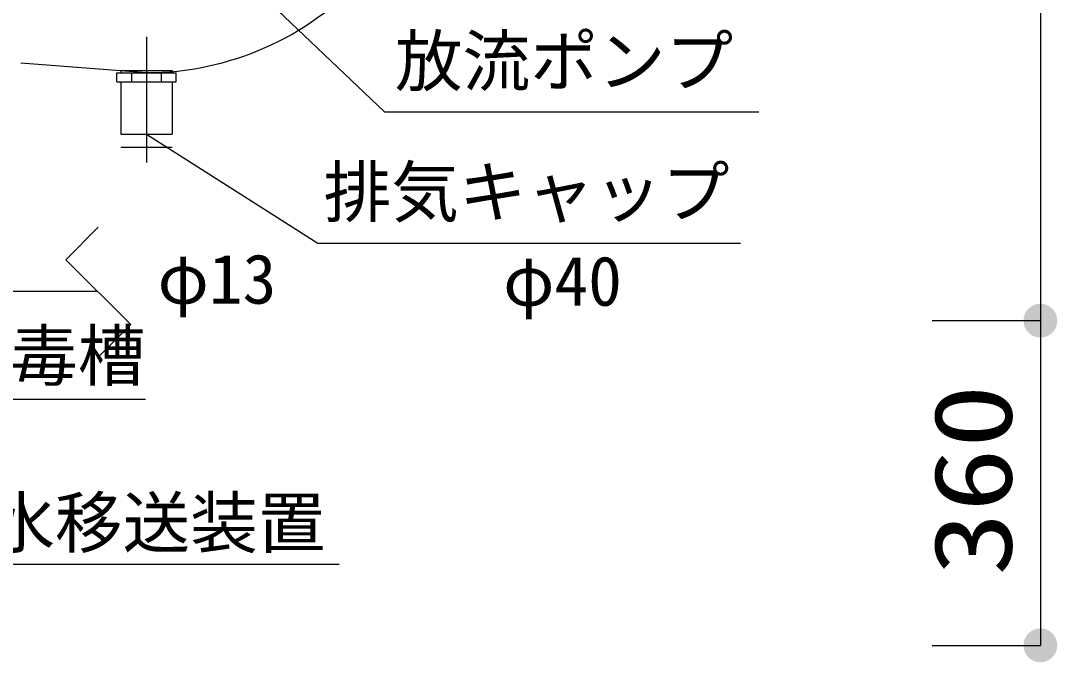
# Model space of a CAD drawing. Units: millimetres, scale not verified. Extents: x -8093 to 8093, y -5792 to 5792.
# Drawn here: x -4551 to -3401, y 9 to 720 of the extents above; entities that cross this region are included whole.
import ezdxf
from ezdxf.enums import TextEntityAlignment as Align

# ---------------------------------------------------------------- set-up
doc = ezdxf.new("R2010")
doc.units = ezdxf.units.MM
doc.header["$LTSCALE"] = 30
doc.linetypes.add('LONG_CHAIN', pattern=[21, 18, -1, 1, -1])
doc.linetypes.add('LONG_DASHED1', pattern=[7, 6, -1])
for name, color, linetype, lineweight in [('0-1_00クル-フ-0躯体', 3, 'Continuous', 25), ('0-2_00クル-フ-3空気管', 6, 'Continuous', 25), ('0-4_00クル-フ-6寸法', 132, 'Continuous', 25)]:
    doc.layers.add(name, color=color, linetype=linetype, lineweight=lineweight)
doc.styles.add('ＭＳ ゴシック', font='')
doc.styles.get('ＭＳ ゴシック').set_extended_font_data('MS Gothic')

msp = doc.modelspace()

# ---------------------------------------------------------------- linework, layer by layer
at = {"layer": '0-1_00クル-フ-0躯体', "linetype": 'LONG_CHAIN'}
msp.add_line((-4411.04, 1331.95), (-4411.04, 620.89), dxfattribs=at)
at = {"layer": '0-1_00クル-フ-0躯体', "color": 4}
for p, q in [((-4147.16, 618.77), (-4398.52, 857.61)), ((-4147.16, 618.77), (-3732.19, 618.77)), ((-4411.13, 594.15), (-4221.08, 473.42)), ((-4221.08, 473.42), (-3752.26, 473.42)), ((-4623.7, 300.17), (-4412.24, 300.17)), ((-4728.5, 117.39), (-4197.46, 117.39))]:
    msp.add_line(p, q, dxfattribs=at)
at = {"layer": '0-1_00クル-フ-0躯体'}
for p, q in [((-4550.71, 673.09), (-4411.04, 662.35)), ((-4439.63, 664.65), (-4382.63, 664.65)), ((-4439.63, 664.65), (-4439.63, 662.05)), ((-4427.58, 652.05), (-4427.58, 662.05)), ((-4394.68, 652.05), (-4394.68, 662.05)), ((-4382.63, 664.65), (-4382.63, 662.05)), ((-4378.22, 652.05), (-4378.22, 662.05)), ((-4444.04, 652.05), (-4378.22, 652.05)), ((-4439.63, 652.05), (-4439.63, 594.15)), ((-4382.63, 652.05), (-4382.63, 594.15)), ((-4439.63, 594.15), (-4382.63, 594.15)), ((-4439.63, 579.77), (-4382.63, 579.77))]:
    msp.add_line(p, q, dxfattribs=at)
at = {"layer": '0-1_00クル-フ-0躯体', "linetype": 'LONG_DASHED1'}
msp.add_line((-4411.13, 671.83), (-4411.13, 562.58), dxfattribs=at)
at = {"layer": '0-1_00クル-フ-0躯体'}
msp.add_lwpolyline([(-4444.04, 652.05), (-4444.04, 662.05), (-4378.22, 662.05)], dxfattribs=at)
msp.add_arc((-4411.04, 987.35), 325, 270, 5.31267, dxfattribs=at)
at = {"layer": '0-2_00クル-フ-3空気管', "color": 7}
msp.add_line((-4500.74, 454.91), (-4464.74, 490.91), dxfattribs=at)
at = {"layer": '0-2_00クル-フ-3空気管'}
msp.add_lwpolyline([(-5207.9, 621.35), (-5207.9, 420.07), (-4465.9, 420.07)], dxfattribs=at)
at = {"layer": '0-2_00クル-フ-3空気管', "color": 7}
msp.add_lwpolyline([(-4500.74, 454.91), (-4428.74, 382.91), (-4464.74, 346.91)], dxfattribs=at)
at = {"layer": '0-4_00クル-フ-6寸法', "color": 4}
for p, q in [((-3419.82, 1587.35), (-3419.82, 387.35)), ((-3539.82, 387.35), (-3419.82, 387.35)), ((-3539.82, 387.35), (-3419.82, 387.35)), ((-3419.82, 387.35), (-3419.82, 27.35)), ((-3539.82, 27.35), (-3419.82, 27.35))]:
    msp.add_line(p, q, dxfattribs=at)
at = {"layer": '0-4_00クル-フ-6寸法'}
for points in [[(-3419.82, 387.35), (-3432.65, 401.02), (-3430.84, 402.52)], [(-3419.82, 387.35), (-3432.65, 401.02), (-3430.84, 402.52)], [(-3419.82, 387.35), (-3430.84, 402.52), (-3428.85, 403.78)], [(-3419.82, 387.35), (-3430.84, 402.52), (-3428.85, 403.78)], [(-3419.82, 387.35), (-3428.85, 403.78), (-3426.72, 404.79)], [(-3419.82, 387.35), (-3428.85, 403.78), (-3426.72, 404.79)], [(-3419.82, 387.35), (-3426.72, 404.79), (-3424.48, 405.51)], [(-3419.82, 387.35), (-3426.72, 404.79), (-3424.48, 405.51)], [(-3419.82, 387.35), (-3424.48, 405.51), (-3422.17, 405.95)], [(-3419.82, 387.35), (-3424.48, 405.51), (-3422.17, 405.95)], [(-3419.82, 387.35), (-3422.17, 405.95), (-3419.82, 406.1)], [(-3419.82, 387.35), (-3422.17, 405.95), (-3419.82, 406.1)], [(-3419.82, 387.35), (-3419.82, 406.1), (-3417.47, 405.95)], [(-3419.82, 387.35), (-3419.82, 406.1), (-3417.47, 405.95)], [(-3419.82, 387.35), (-3417.47, 405.95), (-3415.16, 405.51)], [(-3419.82, 387.35), (-3417.47, 405.95), (-3415.16, 405.51)], [(-3419.82, 387.35), (-3415.16, 405.51), (-3412.92, 404.79)], [(-3419.82, 387.35), (-3415.16, 405.51), (-3412.92, 404.79)], [(-3419.82, 387.35), (-3412.92, 404.79), (-3410.79, 403.78)], [(-3419.82, 387.35), (-3412.92, 404.79), (-3410.79, 403.78)], [(-3419.82, 387.35), (-3410.79, 403.78), (-3408.8, 402.52)], [(-3419.82, 387.35), (-3410.79, 403.78), (-3408.8, 402.52)], [(-3419.82, 387.35), (-3408.8, 402.52), (-3406.98, 401.02)], [(-3419.82, 387.35), (-3408.8, 402.52), (-3406.98, 401.02)], [(-3419.82, 387.35), (-3438.53, 388.53), (-3438.24, 390.87)], [(-3419.82, 387.35), (-3438.53, 388.53), (-3438.24, 390.87)], [(-3419.82, 387.35), (-3438.24, 390.87), (-3437.65, 393.15)], [(-3419.82, 387.35), (-3438.24, 390.87), (-3437.65, 393.15)], [(-3419.82, 387.35), (-3437.65, 393.15), (-3436.79, 395.34)], [(-3419.82, 387.35), (-3437.65, 393.15), (-3436.79, 395.34)], [(-3419.82, 387.35), (-3436.79, 395.34), (-3435.65, 397.4)], [(-3419.82, 387.35), (-3436.79, 395.34), (-3435.65, 397.4)], [(-3419.82, 387.35), (-3435.65, 397.4), (-3434.27, 399.3)], [(-3419.82, 387.35), (-3435.65, 397.4), (-3434.27, 399.3)], [(-3419.82, 387.35), (-3434.27, 399.3), (-3432.65, 401.02)], [(-3419.82, 387.35), (-3434.27, 399.3), (-3432.65, 401.02)], [(-3419.82, 387.35), (-3406.98, 401.02), (-3405.37, 399.3)], [(-3419.82, 387.35), (-3406.98, 401.02), (-3405.37, 399.3)], [(-3419.82, 387.35), (-3405.37, 399.3), (-3403.99, 397.4)], [(-3419.82, 387.35), (-3405.37, 399.3), (-3403.99, 397.4)], [(-3419.82, 387.35), (-3403.99, 397.4), (-3402.85, 395.34)], [(-3419.82, 387.35), (-3403.99, 397.4), (-3402.85, 395.34)], [(-3419.82, 387.35), (-3402.85, 395.34), (-3401.99, 393.15)], [(-3419.82, 387.35), (-3402.85, 395.34), (-3401.99, 393.15)], [(-3419.82, 387.35), (-3401.99, 393.15), (-3401.4, 390.87)], [(-3419.82, 387.35), (-3401.99, 393.15), (-3401.4, 390.87)], [(-3419.82, 387.35), (-3401.4, 390.87), (-3401.11, 388.53)], [(-3419.82, 387.35), (-3401.4, 390.87), (-3401.11, 388.53)], [(-3419.82, 387.35), (-3438.53, 386.18), (-3438.53, 388.53)], [(-3419.82, 387.35), (-3438.53, 386.18), (-3438.53, 388.53)], [(-3419.82, 387.35), (-3438.24, 383.84), (-3438.53, 386.18)], [(-3419.82, 387.35), (-3438.24, 383.84), (-3438.53, 386.18)], [(-3419.82, 387.35), (-3437.65, 381.56), (-3438.24, 383.84)], [(-3419.82, 387.35), (-3437.65, 381.56), (-3438.24, 383.84)], [(-3419.82, 387.35), (-3436.79, 379.37), (-3437.65, 381.56)], [(-3419.82, 387.35), (-3436.79, 379.37), (-3437.65, 381.56)], [(-3419.82, 387.35), (-3435.65, 377.31), (-3436.79, 379.37)], [(-3419.82, 387.35), (-3435.65, 377.31), (-3436.79, 379.37)], [(-3419.82, 387.35), (-3434.27, 375.4), (-3435.65, 377.31)], [(-3419.82, 387.35), (-3434.27, 375.4), (-3435.65, 377.31)], [(-3419.82, 387.35), (-3432.65, 373.68), (-3434.27, 375.4)], [(-3419.82, 387.35), (-3432.65, 373.68), (-3434.27, 375.4)], [(-3419.82, 387.35), (-3430.84, 372.18), (-3432.65, 373.68)], [(-3419.82, 387.35), (-3430.84, 372.18), (-3432.65, 373.68)], [(-3419.82, 387.35), (-3428.85, 370.92), (-3430.84, 372.18)], [(-3419.82, 387.35), (-3428.85, 370.92), (-3430.84, 372.18)], [(-3419.82, 387.35), (-3426.72, 369.92), (-3428.85, 370.92)], [(-3419.82, 387.35), (-3426.72, 369.92), (-3428.85, 370.92)], [(-3419.82, 387.35), (-3424.48, 369.19), (-3426.72, 369.92)], [(-3419.82, 387.35), (-3424.48, 369.19), (-3426.72, 369.92)], [(-3419.82, 387.35), (-3422.17, 368.75), (-3424.48, 369.19)], [(-3419.82, 387.35), (-3422.17, 368.75), (-3424.48, 369.19)], [(-3419.82, 387.35), (-3419.82, 368.6), (-3422.17, 368.75)], [(-3419.82, 387.35), (-3419.82, 368.6), (-3422.17, 368.75)], [(-3419.82, 387.35), (-3401.11, 388.53), (-3401.11, 386.18)], [(-3419.82, 387.35), (-3401.11, 388.53), (-3401.11, 386.18)], [(-3419.82, 387.35), (-3417.47, 368.75), (-3419.82, 368.6)], [(-3419.82, 387.35), (-3415.16, 369.19), (-3417.47, 368.75)], [(-3419.82, 387.35), (-3412.92, 369.92), (-3415.16, 369.19)], [(-3419.82, 387.35), (-3410.79, 370.92), (-3412.92, 369.92)], [(-3419.82, 387.35), (-3408.8, 372.18), (-3410.79, 370.92)], [(-3419.82, 387.35), (-3406.98, 373.68), (-3408.8, 372.18)], [(-3419.82, 387.35), (-3405.37, 375.4), (-3406.98, 373.68)], [(-3419.82, 387.35), (-3403.99, 377.31), (-3405.37, 375.4)], [(-3419.82, 387.35), (-3402.85, 379.37), (-3403.99, 377.31)], [(-3419.82, 387.35), (-3401.99, 381.56), (-3402.85, 379.37)], [(-3419.82, 387.35), (-3401.4, 383.84), (-3401.99, 381.56)], [(-3419.82, 387.35), (-3401.11, 386.18), (-3401.4, 383.84)], [(-3419.82, 387.35), (-3417.47, 368.75), (-3419.82, 368.6)], [(-3419.82, 387.35), (-3415.16, 369.19), (-3417.47, 368.75)], [(-3419.82, 387.35), (-3412.92, 369.92), (-3415.16, 369.19)], [(-3419.82, 387.35), (-3410.79, 370.92), (-3412.92, 369.92)], [(-3419.82, 387.35), (-3408.8, 372.18), (-3410.79, 370.92)], [(-3419.82, 387.35), (-3406.98, 373.68), (-3408.8, 372.18)], [(-3419.82, 387.35), (-3405.37, 375.4), (-3406.98, 373.68)], [(-3419.82, 387.35), (-3403.99, 377.31), (-3405.37, 375.4)], [(-3419.82, 387.35), (-3402.85, 379.37), (-3403.99, 377.31)], [(-3419.82, 387.35), (-3401.99, 381.56), (-3402.85, 379.37)], [(-3419.82, 387.35), (-3401.4, 383.84), (-3401.99, 381.56)], [(-3419.82, 387.35), (-3401.11, 386.18), (-3401.4, 383.84)], [(-3419.82, 27.35), (-3422.17, 45.95), (-3419.82, 46.1)], [(-3419.82, 27.35), (-3419.82, 46.1), (-3417.47, 45.95)], [(-3419.82, 27.35), (-3437.65, 33.15), (-3436.79, 35.34)], [(-3419.82, 27.35), (-3436.79, 35.34), (-3435.65, 37.4)], [(-3419.82, 27.35), (-3435.65, 37.4), (-3434.27, 39.3)], [(-3419.82, 27.35), (-3434.27, 39.3), (-3432.65, 41.02)], [(-3419.82, 27.35), (-3432.65, 41.02), (-3430.84, 42.52)], [(-3419.82, 27.35), (-3430.84, 42.52), (-3428.85, 43.78)], [(-3419.82, 27.35), (-3428.85, 43.78), (-3426.72, 44.79)], [(-3419.82, 27.35), (-3426.72, 44.79), (-3424.48, 45.51)], [(-3419.82, 27.35), (-3424.48, 45.51), (-3422.17, 45.95)], [(-3419.82, 27.35), (-3417.47, 45.95), (-3415.16, 45.51)], [(-3419.82, 27.35), (-3415.16, 45.51), (-3412.92, 44.79)], [(-3419.82, 27.35), (-3412.92, 44.79), (-3410.79, 43.78)], [(-3419.82, 27.35), (-3410.79, 43.78), (-3408.8, 42.52)], [(-3419.82, 27.35), (-3408.8, 42.52), (-3406.98, 41.02)], [(-3419.82, 27.35), (-3406.98, 41.02), (-3405.37, 39.3)], [(-3419.82, 27.35), (-3405.37, 39.3), (-3403.99, 37.4)], [(-3419.82, 27.35), (-3403.99, 37.4), (-3402.85, 35.34)], [(-3419.82, 27.35), (-3402.85, 35.34), (-3401.99, 33.15)], [(-3419.82, 27.35), (-3438.53, 28.53), (-3438.24, 30.87)], [(-3419.82, 27.35), (-3438.53, 26.18), (-3438.53, 28.53)], [(-3419.82, 27.35), (-3438.24, 23.84), (-3438.53, 26.18)], [(-3419.82, 27.35), (-3438.24, 30.87), (-3437.65, 33.15)], [(-3419.82, 27.35), (-3437.65, 21.56), (-3438.24, 23.84)], [(-3419.82, 27.35), (-3436.79, 19.37), (-3437.65, 21.56)], [(-3419.82, 27.35), (-3435.65, 17.31), (-3436.79, 19.37)], [(-3419.82, 27.35), (-3434.27, 15.4), (-3435.65, 17.31)], [(-3419.82, 27.35), (-3432.65, 13.68), (-3434.27, 15.4)], [(-3419.82, 27.35), (-3430.84, 12.18), (-3432.65, 13.68)], [(-3419.82, 27.35), (-3428.85, 10.92), (-3430.84, 12.18)], [(-3419.82, 27.35), (-3426.72, 9.92), (-3428.85, 10.92)], [(-3419.82, 27.35), (-3424.48, 9.19), (-3426.72, 9.92)], [(-3419.82, 27.35), (-3422.17, 8.75), (-3424.48, 9.19)], [(-3419.82, 27.35), (-3419.82, 8.6), (-3422.17, 8.75)], [(-3419.82, 27.35), (-3401.99, 33.15), (-3401.4, 30.87)], [(-3419.82, 27.35), (-3401.4, 30.87), (-3401.11, 28.53)], [(-3419.82, 27.35), (-3401.11, 28.53), (-3401.11, 26.18)], [(-3419.82, 27.35), (-3417.47, 8.75), (-3419.82, 8.6)], [(-3419.82, 27.35), (-3415.16, 9.19), (-3417.47, 8.75)], [(-3419.82, 27.35), (-3412.92, 9.92), (-3415.16, 9.19)], [(-3419.82, 27.35), (-3410.79, 10.92), (-3412.92, 9.92)], [(-3419.82, 27.35), (-3408.8, 12.18), (-3410.79, 10.92)], [(-3419.82, 27.35), (-3406.98, 13.68), (-3408.8, 12.18)], [(-3419.82, 27.35), (-3405.37, 15.4), (-3406.98, 13.68)], [(-3419.82, 27.35), (-3403.99, 17.31), (-3405.37, 15.4)], [(-3419.82, 27.35), (-3402.85, 19.37), (-3403.99, 17.31)], [(-3419.82, 27.35), (-3401.99, 21.56), (-3402.85, 19.37)], [(-3419.82, 27.35), (-3401.4, 23.84), (-3401.99, 21.56)], [(-3419.82, 27.35), (-3401.11, 26.18), (-3401.4, 23.84)]]:
    msp.add_solid(points, dxfattribs=at)

# ---------------------------------------------------------------- texts
at = {"layer": '0-1_00クル-フ-0躯体', "color": 4, "style": 'ＭＳ ゴシック'}
for s, p in [('放流ポンプ', (-4135.64, 631.24)), ('排気キャップ', (-4214.8, 486.08)), ('φ40', (-4015.64, 387.38)), ('消毒槽', (-4637.45, 304.56)), ('処理水移送装置', (-4737.83, 119.3))]:
    msp.add_text(s, height=54.99, dxfattribs=at).set_placement(p, align=Align.BOTTOM_LEFT)
at = {"layer": '0-2_00クル-フ-3空気管', "color": 4, "style": 'ＭＳ ゴシック'}
msp.add_text('φ13', height=54.99, dxfattribs=at).set_placement((-4398.92, 389.62), align=Align.BOTTOM_LEFT)
at = {"layer": '0-4_00クル-フ-6寸法', "color": 3, "style": 'ＭＳ ゴシック', "width": 1.2}
msp.add_text('360', height=86.66, rotation=90, dxfattribs=at).set_placement((-3425.67, 104.5), align=Align.BOTTOM_LEFT)

doc.saveas('drawing.dxf')
